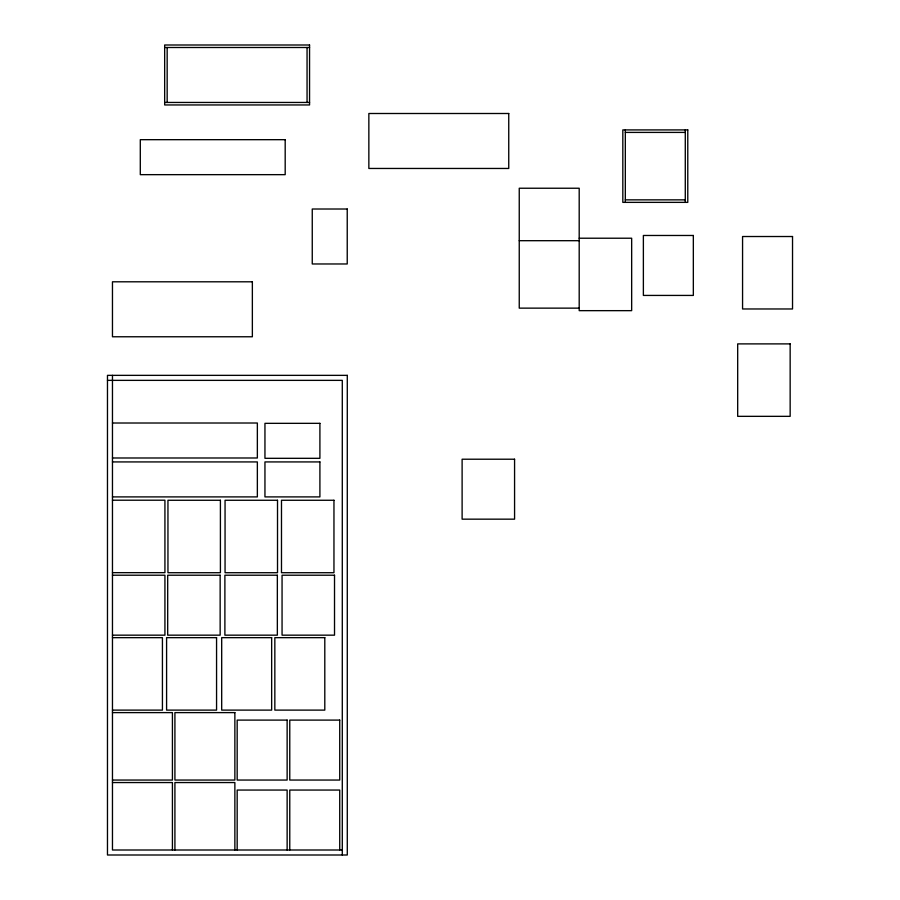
<?xml version="1.0" encoding="UTF-8"?>
<svg xmlns="http://www.w3.org/2000/svg" width="900" height="900" viewBox="0 0 900 900"><rect width="100%" height="100%" fill="white"/><g stroke="black" fill="none" stroke-linecap="round" stroke-linejoin="round"><path stroke-width="1.35" d="M164.666 47.498L309.555 47.498M164.666 102.454L309.555 102.454M625.32 132.412L685.283 132.412M625.32 199.856L685.283 199.856M579.195 238.219L631.665 238.219L631.665 310.657L579.195 310.657L579.195 188.235L519.244 188.235L519.244 308.137L579.195 308.137M519.244 240.694L579.195 240.694M107.471 380.363L342.293 380.363L342.293 855M112.466 423.011L257.355 423.011L257.355 457.988L112.466 457.988M112.466 461.925L257.355 461.925L257.355 496.901L112.466 496.901M112.466 500.209L164.925 500.209L164.925 572.659L112.466 572.659M112.466 575.212L164.925 575.212L164.925 635.164L112.466 635.164M112.466 637.661L162.428 637.661L162.428 710.111L112.466 710.111M112.466 712.609L172.417 712.609L172.417 780.053L112.466 780.053M112.466 782.55L172.417 782.55L172.417 850.005M342.293 850.005L112.466 850.005L112.466 375.356M685.283 129.915L685.283 202.365M625.32 129.915L625.32 202.365M339.728 850.005L339.728 790.054L289.766 790.054L289.766 850.005M307.058 47.498L307.058 102.454M287.134 850.005L287.134 790.054L237.172 790.054L237.172 850.005M234.866 850.005L234.866 782.55L174.915 782.55L174.915 850.005M167.164 47.498L167.164 102.454M309.555 45L164.666 45L164.666 104.951L309.555 104.951L309.555 45M508.748 113.501L368.854 113.501L368.854 168.458L508.748 168.458L508.748 113.501M687.78 129.915L622.822 129.915L622.822 202.365L687.78 202.365L687.78 129.915M285.188 139.68L140.299 139.68L140.299 174.656L285.188 174.656L285.188 139.68M347.231 209.014L312.255 209.014L312.255 263.97L347.231 263.97L347.231 209.014M693.337 235.474L643.376 235.474L643.376 295.425L693.337 295.425L693.337 235.474M792.529 236.52L742.567 236.52L742.567 308.97L792.529 308.97L792.529 236.52M252.36 281.801L112.466 281.801L112.466 336.769L252.36 336.769L252.36 281.801M790.155 343.89L737.685 343.89L737.685 416.34L790.155 416.34L790.155 343.89M347.287 375.356L107.471 375.356L107.471 855L347.287 855L347.287 375.356M319.905 423.338L264.949 423.338L264.949 458.314L319.905 458.314L319.905 423.338M514.575 459.214L462.116 459.214L462.116 519.165L514.575 519.165L514.575 459.214M319.905 461.925L264.949 461.925L264.949 496.901L319.905 496.901L319.905 461.925M220.41 500.265L167.951 500.265L167.951 572.715L220.41 572.715L220.41 500.265M277.515 500.265L225.056 500.265L225.056 572.715L277.515 572.715L277.515 500.265M333.956 500.265L281.486 500.265L281.486 572.715L333.956 572.715L333.956 500.265M220.151 575.212L167.692 575.212L167.692 635.164L220.151 635.164L220.151 575.212M277.346 575.212L224.888 575.212L224.888 635.164L277.346 635.164L277.346 575.212M334.519 575.212L282.06 575.212L282.06 635.164L334.519 635.164L334.519 575.212M216.562 637.661L166.59 637.661L166.59 710.111L216.562 710.111L216.562 637.661M271.654 637.661L221.692 637.661L221.692 710.111L271.654 710.111L271.654 637.661M324.799 637.661L274.838 637.661L274.838 710.111L324.799 710.111L324.799 637.661M234.866 712.609L174.915 712.609L174.915 780.053L234.866 780.053L234.866 712.609M287.134 720.101L237.172 720.101L237.172 780.053L287.134 780.053L287.134 720.101M339.728 720.101L289.766 720.101L289.766 780.053L339.728 780.053L339.728 720.101"/></g></svg>
